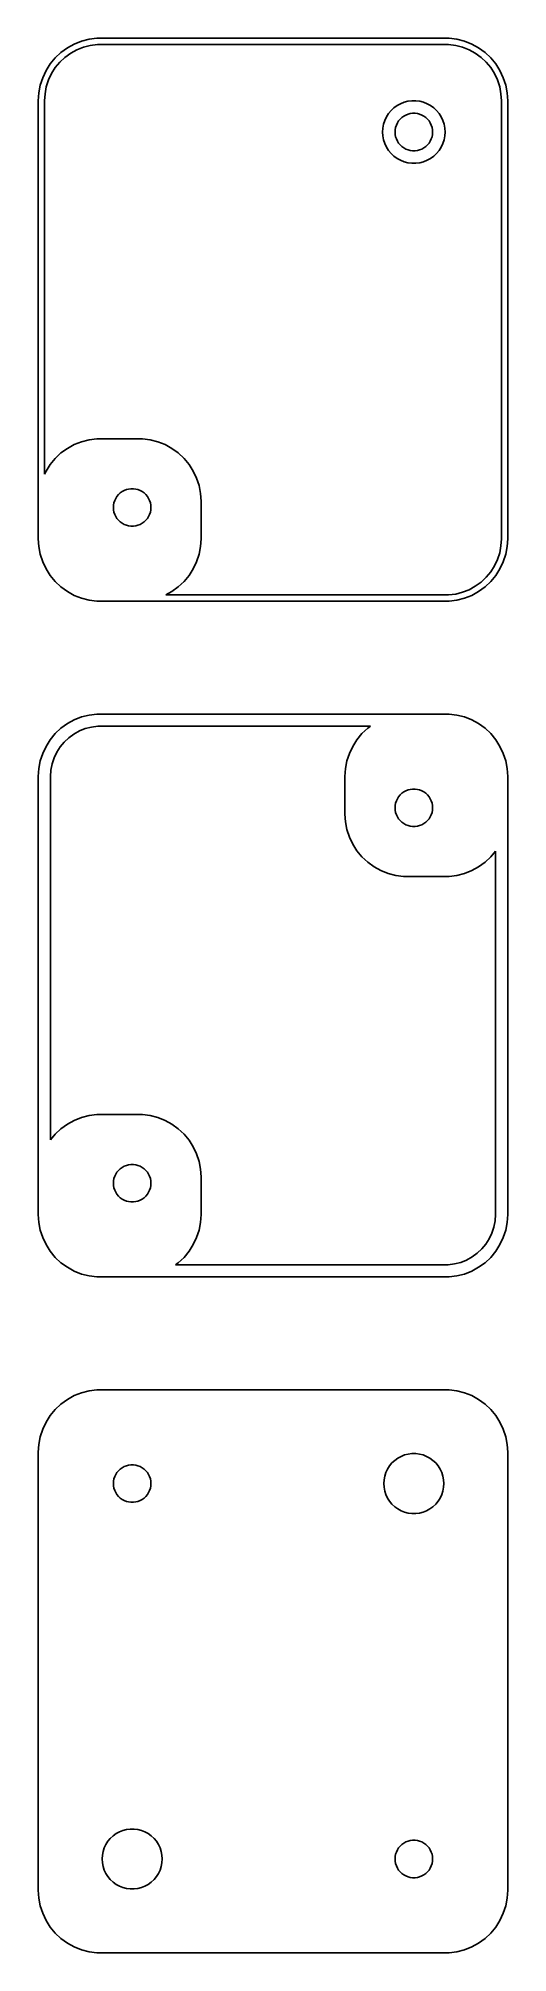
# Model space of a CAD drawing. Header units: metres. Extents: x -19 to 19, y 86 to 238.
import ezdxf

# ---------------------------------------------------------------- set-up
doc = ezdxf.new("R2010")
doc.units = ezdxf.units.M

msp = doc.modelspace()

# ---------------------------------------------------------------- linework, layer by layer
for p, q in [((-16.9371, 237.353), (-17.3948, 236.923)), ((-16.4291, 237.722), (-16.9371, 237.353)), ((-16.6184, 236.967), (-16.1612, 237.299)), ((-15.8789, 238.024), (-16.4291, 237.722)), ((-16.1612, 237.299), (-15.666, 237.572)), ((-15.2951, 238.255), (-15.8789, 238.024)), ((-15.666, 237.572), (-15.1406, 237.78)), ((-14.6869, 238.411), (-15.2951, 238.255)), ((-15.1406, 237.78), (-14.5932, 237.92)), ((-14.0639, 238.49), (-14.6869, 238.411)), ((-14.5932, 237.92), (-14.0325, 237.991)), ((14.0639, 238.49), (-14.0639, 238.49)), ((-14.0325, 237.991), (14.0325, 237.991)), ((14.0325, 237.991), (14.5932, 237.92)), ((14.6869, 238.411), (14.0639, 238.49)), ((14.5932, 237.92), (15.1406, 237.78)), ((15.2951, 238.255), (14.6869, 238.411)), ((15.1406, 237.78), (15.666, 237.572)), ((15.8789, 238.024), (15.2951, 238.255)), ((15.666, 237.572), (16.1612, 237.299)), ((16.4291, 237.722), (15.8789, 238.024)), ((16.1612, 237.299), (16.6184, 236.967)), ((16.9371, 237.353), (16.4291, 237.722)), ((17.3948, 236.923), (16.9371, 237.353)), ((-18.1315, 235.909), (-18.3989, 235.341)), ((-17.7951, 236.439), (-18.1315, 235.909)), ((-17.934, 235.157), (-17.6934, 235.668)), ((-17.3948, 236.923), (-17.7951, 236.439)), ((-17.6934, 235.668), (-17.3906, 236.145)), ((-17.3906, 236.145), (-17.0303, 236.58)), ((-17.0303, 236.58), (-16.6184, 236.967)), ((16.6184, 236.967), (17.0303, 236.58)), ((17.0303, 236.58), (17.3906, 236.145)), ((17.3906, 236.145), (17.6934, 235.668)), ((17.7951, 236.439), (17.3948, 236.923)), ((17.6934, 235.668), (17.934, 235.157)), ((18.1315, 235.909), (17.7951, 236.439)), ((18.3989, 235.341), (18.1315, 235.909)), ((-18.7106, 234.127), (-18.75, 233.5)), ((-18.5929, 234.743), (-18.7106, 234.127)), ((-18.3989, 235.341), (-18.5929, 234.743)), ((-18.25, 233.5), (-18.2145, 234.064)), ((-18.2145, 234.064), (-18.1086, 234.619)), ((-18.1086, 234.619), (-17.934, 235.157)), ((17.934, 235.157), (18.1086, 234.619)), ((18.1086, 234.619), (18.2145, 234.064)), ((18.2145, 234.064), (18.25, 233.5)), ((18.5929, 234.743), (18.3989, 235.341)), ((18.7106, 234.127), (18.5929, 234.743)), ((18.75, 233.5), (18.7106, 234.127)), ((-18.75, 233.5), (-18.75, 198.5)), ((-18.25, 203.657), (-18.25, 233.5)), ((9.42757, 232.711), (9.22745, 232.469)), ((9.65643, 232.926), (9.42757, 232.711)), ((9.91043, 233.111), (9.65643, 232.926)), ((10.1855, 233.262), (9.91043, 233.111)), ((10.4774, 233.378), (10.1855, 233.262)), ((10.7815, 233.456), (10.4774, 233.378)), ((11.093, 233.495), (10.7815, 233.456)), ((11.407, 233.495), (11.093, 233.495)), ((11.7184, 233.456), (11.407, 233.495)), ((12.0225, 233.378), (11.7184, 233.456)), ((12.3144, 233.262), (12.0225, 233.378)), ((12.5896, 233.111), (12.3144, 233.262)), ((12.8436, 232.926), (12.5896, 233.111)), ((13.0724, 232.711), (12.8436, 232.926)), ((13.2725, 232.469), (13.0724, 232.711)), ((18.25, 233.5), (18.25, 198.5)), ((18.75, 198.5), (18.75, 233.5)), ((8.7697, 231.313), (8.75, 231)), ((8.75, 231), (8.7697, 230.687)), ((8.82854, 231.622), (8.7697, 231.313)), ((8.92555, 231.92), (8.82854, 231.622)), ((9.05922, 232.204), (8.92555, 231.92)), ((9.22745, 232.469), (9.05922, 232.204)), ((9.75, 231), (9.76183, 231.188)), ((9.76183, 230.812), (9.75, 231)), ((9.76183, 231.188), (9.79712, 231.373)), ((9.79712, 231.373), (9.85533, 231.552)), ((9.85533, 231.552), (9.93553, 231.723)), ((9.93553, 231.723), (10.0365, 231.882)), ((10.0365, 231.882), (10.1565, 232.027)), ((10.1565, 232.027), (10.2939, 232.156)), ((10.2939, 232.156), (10.4463, 232.266)), ((10.4463, 232.266), (10.6113, 232.357)), ((10.6113, 232.357), (10.7865, 232.427)), ((10.7865, 232.427), (10.9689, 232.473)), ((10.9689, 232.473), (11.1558, 232.497)), ((11.1558, 232.497), (11.3442, 232.497)), ((11.3442, 232.497), (11.5311, 232.473)), ((11.5311, 232.473), (11.7135, 232.427)), ((11.7135, 232.427), (11.8887, 232.357)), ((11.8887, 232.357), (12.0537, 232.266)), ((12.0537, 232.266), (12.2061, 232.156)), ((12.2061, 232.156), (12.3434, 232.027)), ((12.3434, 232.027), (12.4635, 231.882)), ((12.4635, 231.882), (12.5645, 231.723)), ((12.5645, 231.723), (12.6447, 231.552)), ((12.6447, 231.552), (12.7029, 231.373)), ((12.7029, 231.373), (12.7382, 231.188)), ((12.7382, 231.188), (12.75, 231)), ((12.75, 231), (12.7382, 230.812)), ((13.4408, 232.204), (13.2725, 232.469)), ((13.5744, 231.92), (13.4408, 232.204)), ((13.6714, 231.622), (13.5744, 231.92)), ((13.7303, 231.313), (13.6714, 231.622)), ((13.75, 231), (13.7303, 231.313)), ((13.7303, 230.687), (13.75, 231)), ((8.7697, 230.687), (8.82854, 230.378)), ((8.82854, 230.378), (8.92555, 230.08)), ((8.92555, 230.08), (9.05922, 229.796)), ((9.05922, 229.796), (9.22745, 229.531)), ((9.22745, 229.531), (9.42757, 229.289)), ((9.79712, 230.627), (9.76183, 230.812)), ((9.85533, 230.448), (9.79712, 230.627)), ((9.93553, 230.277), (9.85533, 230.448)), ((10.0365, 230.118), (9.93553, 230.277)), ((10.1565, 229.973), (10.0365, 230.118)), ((10.2939, 229.844), (10.1565, 229.973)), ((10.4463, 229.734), (10.2939, 229.844)), ((10.6113, 229.643), (10.4463, 229.734)), ((10.7865, 229.573), (10.6113, 229.643)), ((10.9689, 229.527), (10.7865, 229.573)), ((11.1558, 229.503), (10.9689, 229.527)), ((11.3442, 229.503), (11.1558, 229.503)), ((11.5311, 229.527), (11.3442, 229.503)), ((11.7135, 229.573), (11.5311, 229.527)), ((11.8887, 229.643), (11.7135, 229.573)), ((12.0537, 229.734), (11.8887, 229.643)), ((12.2061, 229.844), (12.0537, 229.734)), ((12.3434, 229.973), (12.2061, 229.844)), ((12.4635, 230.118), (12.3434, 229.973)), ((12.5645, 230.277), (12.4635, 230.118)), ((12.6447, 230.448), (12.5645, 230.277)), ((12.7029, 230.627), (12.6447, 230.448)), ((12.7382, 230.812), (12.7029, 230.627)), ((13.0724, 229.289), (13.2725, 229.531)), ((13.2725, 229.531), (13.4408, 229.796)), ((13.4408, 229.796), (13.5744, 230.08)), ((13.5744, 230.08), (13.6714, 230.378)), ((13.6714, 230.378), (13.7303, 230.687)), ((9.42757, 229.289), (9.65643, 229.074)), ((9.65643, 229.074), (9.91043, 228.889)), ((9.91043, 228.889), (10.1855, 228.738)), ((10.1855, 228.738), (10.4774, 228.622)), ((10.4774, 228.622), (10.7815, 228.544)), ((10.7815, 228.544), (11.093, 228.505)), ((11.093, 228.505), (11.407, 228.505)), ((11.407, 228.505), (11.7184, 228.544)), ((11.7184, 228.544), (12.0225, 228.622)), ((12.0225, 228.622), (12.3144, 228.738)), ((12.3144, 228.738), (12.5896, 228.889)), ((12.5896, 228.889), (12.8436, 229.074)), ((12.8436, 229.074), (13.0724, 229.289)), ((-16.9371, 205.353), (-17.3948, 204.923)), ((-16.4291, 205.722), (-16.9371, 205.353)), ((-15.8789, 206.024), (-16.4291, 205.722)), ((-15.2951, 206.255), (-15.8789, 206.024)), ((-14.6869, 206.411), (-15.2951, 206.255)), ((-14.0639, 206.49), (-14.6869, 206.411)), ((-10.436, 206.49), (-14.0639, 206.49)), ((-9.81308, 206.411), (-10.436, 206.49)), ((-9.20491, 206.255), (-9.81308, 206.411)), ((-8.62109, 206.024), (-9.20491, 206.255)), ((-8.07086, 205.722), (-8.62109, 206.024)), ((-7.56287, 205.353), (-8.07086, 205.722)), ((-7.10515, 204.923), (-7.56287, 205.353)), ((-18.1315, 203.909), (-18.25, 203.657)), ((-17.7951, 204.439), (-18.1315, 203.909)), ((-17.3948, 204.923), (-17.7951, 204.439)), ((-6.70491, 204.439), (-7.10515, 204.923)), ((-6.36845, 203.909), (-6.70491, 204.439)), ((-6.1011, 203.341), (-6.36845, 203.909)), ((-12.4635, 201.882), (-12.3434, 202.027)), ((-12.3434, 202.027), (-12.2061, 202.156)), ((-12.2061, 202.156), (-12.0537, 202.266)), ((-12.0537, 202.266), (-11.8887, 202.357)), ((-11.8887, 202.357), (-11.7135, 202.427)), ((-11.7135, 202.427), (-11.5311, 202.473)), ((-11.5311, 202.473), (-11.3442, 202.497)), ((-11.3442, 202.497), (-11.1558, 202.497)), ((-11.1558, 202.497), (-10.9689, 202.473)), ((-10.9689, 202.473), (-10.7865, 202.427)), ((-10.7865, 202.427), (-10.6113, 202.357)), ((-10.6113, 202.357), (-10.4463, 202.266)), ((-10.4463, 202.266), (-10.2939, 202.156)), ((-10.2939, 202.156), (-10.1565, 202.027)), ((-10.1565, 202.027), (-10.0365, 201.882)), ((-5.90707, 202.743), (-6.1011, 203.341)), ((-5.78941, 202.127), (-5.90707, 202.743)), ((-5.75, 201.5), (-5.78941, 202.127)), ((-12.75, 201), (-12.7382, 201.188)), ((-12.7382, 200.812), (-12.75, 201)), ((-12.7382, 201.188), (-12.7029, 201.373)), ((-12.7029, 200.627), (-12.7382, 200.812)), ((-12.7029, 201.373), (-12.6447, 201.552)), ((-12.6447, 200.448), (-12.7029, 200.627)), ((-12.6447, 201.552), (-12.5645, 201.723)), ((-12.5645, 200.277), (-12.6447, 200.448)), ((-12.5645, 201.723), (-12.4635, 201.882)), ((-10.0365, 201.882), (-9.93553, 201.723)), ((-9.93553, 201.723), (-9.85533, 201.552)), ((-9.85533, 200.448), (-9.93553, 200.277)), ((-9.85533, 201.552), (-9.79712, 201.373)), ((-9.79712, 200.627), (-9.85533, 200.448)), ((-9.79712, 201.373), (-9.76183, 201.188)), ((-9.76183, 200.812), (-9.79712, 200.627)), ((-9.76183, 201.188), (-9.75, 201)), ((-9.75, 201), (-9.76183, 200.812)), ((-5.75, 198.5), (-5.75, 201.5)), ((-12.4635, 200.118), (-12.5645, 200.277)), ((-12.3434, 199.973), (-12.4635, 200.118)), ((-12.2061, 199.844), (-12.3434, 199.973)), ((-12.0537, 199.734), (-12.2061, 199.844)), ((-11.8887, 199.643), (-12.0537, 199.734)), ((-11.7135, 199.573), (-11.8887, 199.643)), ((-11.5311, 199.527), (-11.7135, 199.573)), ((-11.3442, 199.503), (-11.5311, 199.527)), ((-11.1558, 199.503), (-11.3442, 199.503)), ((-10.9689, 199.527), (-11.1558, 199.503)), ((-10.7865, 199.573), (-10.9689, 199.527)), ((-10.6113, 199.643), (-10.7865, 199.573)), ((-10.4463, 199.734), (-10.6113, 199.643)), ((-10.2939, 199.844), (-10.4463, 199.734)), ((-10.1565, 199.973), (-10.2939, 199.844)), ((-10.0365, 200.118), (-10.1565, 199.973)), ((-9.93553, 200.277), (-10.0365, 200.118)), ((-18.75, 198.5), (-18.7106, 197.873)), ((-18.7106, 197.873), (-18.5929, 197.257)), ((-5.90707, 197.257), (-5.78941, 197.873)), ((-5.78941, 197.873), (-5.75, 198.5)), ((18.1086, 197.381), (17.934, 196.843)), ((18.2145, 197.936), (18.1086, 197.381)), ((18.25, 198.5), (18.2145, 197.936)), ((18.5929, 197.257), (18.7106, 197.873)), ((18.7106, 197.873), (18.75, 198.5)), ((-18.5929, 197.257), (-18.3989, 196.659)), ((-18.3989, 196.659), (-18.1315, 196.091)), ((-18.1315, 196.091), (-17.7951, 195.561)), ((-6.70491, 195.561), (-6.36845, 196.091)), ((-6.36845, 196.091), (-6.1011, 196.659)), ((-6.1011, 196.659), (-5.90707, 197.257)), ((17.3906, 195.855), (17.0303, 195.42)), ((17.6934, 196.332), (17.3906, 195.855)), ((17.934, 196.843), (17.6934, 196.332)), ((17.7951, 195.561), (18.1315, 196.091)), ((18.1315, 196.091), (18.3989, 196.659)), ((18.3989, 196.659), (18.5929, 197.257)), ((-17.7951, 195.561), (-17.3948, 195.077)), ((-17.3948, 195.077), (-16.9371, 194.647)), ((-16.9371, 194.647), (-16.4291, 194.278)), ((-8.07086, 194.278), (-7.56287, 194.647)), ((-7.56287, 194.647), (-7.10515, 195.077)), ((-7.10515, 195.077), (-6.70491, 195.561)), ((15.666, 194.428), (15.1406, 194.22)), ((16.1612, 194.701), (15.666, 194.428)), ((16.6184, 195.033), (16.1612, 194.701)), ((16.4291, 194.278), (16.9371, 194.647)), ((17.0303, 195.42), (16.6184, 195.033)), ((16.9371, 194.647), (17.3948, 195.077)), ((17.3948, 195.077), (17.7951, 195.561)), ((-16.4291, 194.278), (-15.8789, 193.976)), ((-15.8789, 193.976), (-15.2951, 193.745)), ((-15.2951, 193.745), (-14.6869, 193.589)), ((-14.6869, 193.589), (-14.0639, 193.51)), ((-14.0639, 193.51), (14.0639, 193.51)), ((-8.56104, 194.009), (-8.07086, 194.278)), ((14.0325, 194.009), (-8.56104, 194.009)), ((14.5932, 194.08), (14.0325, 194.009)), ((14.0639, 193.51), (14.6869, 193.589)), ((15.1406, 194.22), (14.5932, 194.08)), ((14.6869, 193.589), (15.2951, 193.745)), ((15.2951, 193.745), (15.8789, 193.976)), ((15.8789, 193.976), (16.4291, 194.278)), ((-16.4291, 183.722), (-16.9371, 183.353)), ((-15.8789, 184.024), (-16.4291, 183.722)), ((-15.2951, 184.255), (-15.8789, 184.024)), ((-14.6869, 184.411), (-15.2951, 184.255)), ((-14.0639, 184.49), (-14.6869, 184.411)), ((14.0639, 184.49), (-14.0639, 184.49)), ((14.6869, 184.411), (14.0639, 184.49)), ((15.2951, 184.255), (14.6869, 184.411)), ((15.8789, 184.024), (15.2951, 184.255)), ((16.4291, 183.722), (15.8789, 184.024)), ((16.9371, 183.353), (16.4291, 183.722)), ((-17.7951, 182.439), (-18.1315, 181.909)), ((-17.3948, 182.923), (-17.7951, 182.439)), ((-16.9371, 183.353), (-17.3948, 182.923)), ((-17.0042, 181.864), (-16.6822, 182.254)), ((-16.6822, 182.254), (-16.3139, 182.599)), ((-16.3139, 182.599), (-15.9053, 182.896)), ((-15.9053, 182.896), (-15.4626, 183.14)), ((-15.4626, 183.14), (-14.993, 183.326)), ((-14.993, 183.326), (-14.5037, 183.451)), ((-14.5037, 183.451), (-14.0026, 183.514)), ((-14.0026, 183.514), (7.78568, 183.514)), ((6.70491, 182.439), (6.36845, 181.909)), ((7.10515, 182.923), (6.70491, 182.439)), ((7.56287, 183.353), (7.10515, 182.923)), ((7.78568, 183.514), (7.56287, 183.353)), ((17.3948, 182.923), (16.9371, 183.353)), ((17.7951, 182.439), (17.3948, 182.923)), ((18.1315, 181.909), (17.7951, 182.439)), ((-18.5929, 180.743), (-18.7106, 180.127)), ((-18.3989, 181.341), (-18.5929, 180.743)), ((-18.1315, 181.909), (-18.3989, 181.341)), ((-17.646, 180.5), (-17.4899, 180.981)), ((-17.4899, 180.981), (-17.2748, 181.438)), ((-17.2748, 181.438), (-17.0042, 181.864)), ((5.90707, 180.743), (5.78941, 180.127)), ((6.1011, 181.341), (5.90707, 180.743)), ((6.36845, 181.909), (6.1011, 181.341)), ((18.3989, 181.341), (18.1315, 181.909)), ((18.5929, 180.743), (18.3989, 181.341)), ((18.7106, 180.127), (18.5929, 180.743)), ((-18.7106, 180.127), (-18.75, 179.5)), ((-18.75, 179.5), (-18.75, 144.5)), ((-17.7724, 179.5), (-17.7407, 180.004)), ((-17.7724, 150.466), (-17.7724, 179.5)), ((-17.7407, 180.004), (-17.646, 180.5)), ((5.78941, 180.127), (5.75, 179.5)), ((5.75, 179.5), (5.75, 176.5)), ((18.75, 179.5), (18.7106, 180.127)), ((18.75, 144.5), (18.75, 179.5)), ((9.79712, 177.373), (9.85533, 177.552)), ((9.85533, 177.552), (9.93553, 177.723)), ((9.93553, 177.723), (10.0365, 177.882)), ((10.0365, 177.882), (10.1565, 178.027)), ((10.1565, 178.027), (10.2939, 178.156)), ((10.2939, 178.156), (10.4463, 178.266)), ((10.4463, 178.266), (10.6113, 178.357)), ((10.6113, 178.357), (10.7865, 178.427)), ((10.7865, 178.427), (10.9689, 178.473)), ((10.9689, 178.473), (11.1558, 178.497)), ((11.1558, 178.497), (11.3442, 178.497)), ((11.3442, 178.497), (11.5311, 178.473)), ((11.5311, 178.473), (11.7135, 178.427)), ((11.7135, 178.427), (11.8887, 178.357)), ((11.8887, 178.357), (12.0537, 178.266)), ((12.0537, 178.266), (12.2061, 178.156)), ((12.2061, 178.156), (12.3434, 178.027)), ((12.3434, 178.027), (12.4635, 177.882)), ((12.4635, 177.882), (12.5645, 177.723)), ((12.5645, 177.723), (12.6447, 177.552)), ((12.6447, 177.552), (12.7029, 177.373)), ((5.75, 176.5), (5.78941, 175.873)), ((9.75, 177), (9.76183, 177.188)), ((9.76183, 176.812), (9.75, 177)), ((9.76183, 177.188), (9.79712, 177.373)), ((9.79712, 176.627), (9.76183, 176.812)), ((9.85533, 176.448), (9.79712, 176.627)), ((9.93553, 176.277), (9.85533, 176.448)), ((10.0365, 176.118), (9.93553, 176.277)), ((10.1565, 175.973), (10.0365, 176.118)), ((10.2939, 175.844), (10.1565, 175.973)), ((12.3434, 175.973), (12.2061, 175.844)), ((12.4635, 176.118), (12.3434, 175.973)), ((12.5645, 176.277), (12.4635, 176.118)), ((12.6447, 176.448), (12.5645, 176.277)), ((12.7029, 176.627), (12.6447, 176.448)), ((12.7029, 177.373), (12.7382, 177.188)), ((12.7382, 176.812), (12.7029, 176.627)), ((12.7382, 177.188), (12.75, 177)), ((12.75, 177), (12.7382, 176.812)), ((5.78941, 175.873), (5.90707, 175.257)), ((5.90707, 175.257), (6.1011, 174.659)), ((6.1011, 174.659), (6.36845, 174.091)), ((10.4463, 175.734), (10.2939, 175.844)), ((10.6113, 175.643), (10.4463, 175.734)), ((10.7865, 175.573), (10.6113, 175.643)), ((10.9689, 175.527), (10.7865, 175.573)), ((11.1558, 175.503), (10.9689, 175.527)), ((11.3442, 175.503), (11.1558, 175.503)), ((11.5311, 175.527), (11.3442, 175.503)), ((11.7135, 175.573), (11.5311, 175.527)), ((11.8887, 175.643), (11.7135, 175.573)), ((12.0537, 175.734), (11.8887, 175.643)), ((12.2061, 175.844), (12.0537, 175.734)), ((6.36845, 174.091), (6.70491, 173.561)), ((6.70491, 173.561), (7.10515, 173.077)), ((7.10515, 173.077), (7.56287, 172.647)), ((16.9371, 172.647), (17.3948, 173.077)), ((17.3948, 173.077), (17.7724, 173.534)), ((17.7724, 173.534), (17.7724, 144.5)), ((7.56287, 172.647), (8.07086, 172.278)), ((8.07086, 172.278), (8.62109, 171.976)), ((8.62109, 171.976), (9.20491, 171.745)), ((9.20491, 171.745), (9.81308, 171.589)), ((9.81308, 171.589), (10.436, 171.51)), ((10.436, 171.51), (14.0639, 171.51)), ((14.0639, 171.51), (14.6869, 171.589)), ((14.6869, 171.589), (15.2951, 171.745)), ((15.2951, 171.745), (15.8789, 171.976)), ((15.8789, 171.976), (16.4291, 172.278)), ((16.4291, 172.278), (16.9371, 172.647)), ((-16.4291, 151.722), (-16.9371, 151.353)), ((-15.8789, 152.024), (-16.4291, 151.722)), ((-15.2951, 152.255), (-15.8789, 152.024)), ((-14.6869, 152.411), (-15.2951, 152.255)), ((-14.0639, 152.49), (-14.6869, 152.411)), ((-10.436, 152.49), (-14.0639, 152.49)), ((-9.81308, 152.411), (-10.436, 152.49)), ((-9.20491, 152.255), (-9.81308, 152.411)), ((-8.62109, 152.024), (-9.20491, 152.255)), ((-8.07086, 151.722), (-8.62109, 152.024)), ((-7.56287, 151.353), (-8.07086, 151.722)), ((-17.3948, 150.923), (-17.7724, 150.466)), ((-16.9371, 151.353), (-17.3948, 150.923)), ((-7.10515, 150.923), (-7.56287, 151.353)), ((-6.70491, 150.439), (-7.10515, 150.923)), ((-6.36845, 149.909), (-6.70491, 150.439)), ((-11.8887, 148.357), (-11.7135, 148.427)), ((-11.7135, 148.427), (-11.5311, 148.473)), ((-11.5311, 148.473), (-11.3442, 148.497)), ((-11.3442, 148.497), (-11.1558, 148.497)), ((-11.1558, 148.497), (-10.9689, 148.473)), ((-10.9689, 148.473), (-10.7865, 148.427)), ((-10.7865, 148.427), (-10.6113, 148.357)), ((-6.1011, 149.341), (-6.36845, 149.909)), ((-5.90707, 148.743), (-6.1011, 149.341)), ((-5.78941, 148.127), (-5.90707, 148.743)), ((-12.75, 147), (-12.7382, 147.188)), ((-12.7382, 146.812), (-12.75, 147)), ((-12.7382, 147.188), (-12.7029, 147.373)), ((-12.7029, 147.373), (-12.6447, 147.552)), ((-12.6447, 147.552), (-12.5645, 147.723)), ((-12.5645, 147.723), (-12.4635, 147.882)), ((-12.4635, 147.882), (-12.3434, 148.027)), ((-12.3434, 148.027), (-12.2061, 148.156)), ((-12.2061, 148.156), (-12.0537, 148.266)), ((-12.0537, 148.266), (-11.8887, 148.357)), ((-10.6113, 148.357), (-10.4463, 148.266)), ((-10.4463, 148.266), (-10.2939, 148.156)), ((-10.2939, 148.156), (-10.1565, 148.027)), ((-10.1565, 148.027), (-10.0365, 147.882)), ((-10.0365, 147.882), (-9.93553, 147.723)), ((-9.93553, 147.723), (-9.85533, 147.552)), ((-9.85533, 147.552), (-9.79712, 147.373)), ((-9.79712, 147.373), (-9.76183, 147.188)), ((-9.76183, 147.188), (-9.75, 147)), ((-9.75, 147), (-9.76183, 146.812)), ((-5.75, 147.5), (-5.78941, 148.127)), ((-5.75, 144.5), (-5.75, 147.5)), ((-12.7029, 146.627), (-12.7382, 146.812)), ((-12.6447, 146.448), (-12.7029, 146.627)), ((-12.5645, 146.277), (-12.6447, 146.448)), ((-12.4635, 146.118), (-12.5645, 146.277)), ((-12.3434, 145.973), (-12.4635, 146.118)), ((-12.2061, 145.844), (-12.3434, 145.973)), ((-12.0537, 145.734), (-12.2061, 145.844)), ((-11.8887, 145.643), (-12.0537, 145.734)), ((-11.7135, 145.573), (-11.8887, 145.643)), ((-11.5311, 145.527), (-11.7135, 145.573)), ((-11.3442, 145.503), (-11.5311, 145.527)), ((-11.1558, 145.503), (-11.3442, 145.503)), ((-10.9689, 145.527), (-11.1558, 145.503)), ((-10.7865, 145.573), (-10.9689, 145.527)), ((-10.6113, 145.643), (-10.7865, 145.573)), ((-10.4463, 145.734), (-10.6113, 145.643)), ((-10.2939, 145.844), (-10.4463, 145.734)), ((-10.1565, 145.973), (-10.2939, 145.844)), ((-10.0365, 146.118), (-10.1565, 145.973)), ((-9.93553, 146.277), (-10.0365, 146.118)), ((-9.85533, 146.448), (-9.93553, 146.277)), ((-9.79712, 146.627), (-9.85533, 146.448)), ((-9.76183, 146.812), (-9.79712, 146.627)), ((-18.75, 144.5), (-18.7106, 143.873)), ((-18.7106, 143.873), (-18.5929, 143.257)), ((-5.90707, 143.257), (-5.78941, 143.873)), ((-5.78941, 143.873), (-5.75, 144.5)), ((17.7407, 143.996), (17.646, 143.5)), ((17.7724, 144.5), (17.7407, 143.996)), ((18.5929, 143.257), (18.7106, 143.873)), ((18.7106, 143.873), (18.75, 144.5)), ((-18.5929, 143.257), (-18.3989, 142.659)), ((-18.3989, 142.659), (-18.1315, 142.091)), ((-6.36845, 142.091), (-6.1011, 142.659)), ((-6.1011, 142.659), (-5.90707, 143.257)), ((17.2748, 142.562), (17.0042, 142.136)), ((17.4899, 143.019), (17.2748, 142.562)), ((17.646, 143.5), (17.4899, 143.019)), ((18.1315, 142.091), (18.3989, 142.659)), ((18.3989, 142.659), (18.5929, 143.257)), ((-18.1315, 142.091), (-17.7951, 141.561)), ((-17.7951, 141.561), (-17.3948, 141.077)), ((-17.3948, 141.077), (-16.9371, 140.647)), ((-7.56287, 140.647), (-7.10515, 141.077)), ((-7.10515, 141.077), (-6.70491, 141.561)), ((-6.70491, 141.561), (-6.36845, 142.091)), ((15.4626, 140.86), (14.993, 140.674)), ((15.9053, 141.104), (15.4626, 140.86)), ((16.3139, 141.401), (15.9053, 141.104)), ((16.6822, 141.746), (16.3139, 141.401)), ((17.0042, 142.136), (16.6822, 141.746)), ((16.9371, 140.647), (17.3948, 141.077)), ((17.3948, 141.077), (17.7951, 141.561)), ((17.7951, 141.561), (18.1315, 142.091)), ((-16.9371, 140.647), (-16.4291, 140.278)), ((-16.4291, 140.278), (-15.8789, 139.976)), ((-15.8789, 139.976), (-15.2951, 139.745)), ((-15.2951, 139.745), (-14.6869, 139.589)), ((-14.6869, 139.589), (-14.0639, 139.51)), ((-14.0639, 139.51), (14.0639, 139.51)), ((-7.78568, 140.486), (-7.56287, 140.647)), ((14.0026, 140.486), (-7.78568, 140.486)), ((14.5037, 140.549), (14.0026, 140.486)), ((14.0639, 139.51), (14.6869, 139.589)), ((14.993, 140.674), (14.5037, 140.549)), ((14.6869, 139.589), (15.2951, 139.745)), ((15.2951, 139.745), (15.8789, 139.976)), ((15.8789, 139.976), (16.4291, 140.278)), ((16.4291, 140.278), (16.9371, 140.647)), ((-15.2951, 130.255), (-15.8789, 130.024)), ((-14.6869, 130.411), (-15.2951, 130.255)), ((-14.0639, 130.49), (-14.6869, 130.411)), ((14.0639, 130.49), (-14.0639, 130.49)), ((14.6869, 130.411), (14.0639, 130.49)), ((15.2951, 130.255), (14.6869, 130.411)), ((15.8789, 130.024), (15.2951, 130.255)), ((-17.3948, 128.923), (-17.7951, 128.439)), ((-16.9371, 129.353), (-17.3948, 128.923)), ((-16.4291, 129.722), (-16.9371, 129.353)), ((-15.8789, 130.024), (-16.4291, 129.722)), ((16.4291, 129.722), (15.8789, 130.024)), ((16.9371, 129.353), (16.4291, 129.722)), ((17.3948, 128.923), (16.9371, 129.353)), ((17.7951, 128.439), (17.3948, 128.923)), ((-18.3989, 127.341), (-18.5929, 126.743)), ((-18.1315, 127.909), (-18.3989, 127.341)), ((-17.7951, 128.439), (-18.1315, 127.909)), ((18.1315, 127.909), (17.7951, 128.439)), ((18.3989, 127.341), (18.1315, 127.909)), ((18.5929, 126.743), (18.3989, 127.341)), ((-18.7106, 126.127), (-18.75, 125.5)), ((-18.75, 125.5), (-18.75, 90.5)), ((-18.5929, 126.743), (-18.7106, 126.127)), ((18.7106, 126.127), (18.5929, 126.743)), ((18.75, 125.5), (18.7106, 126.127)), ((18.75, 90.5), (18.75, 125.5)), ((-12.4635, 123.882), (-12.3434, 124.027)), ((-12.3434, 124.027), (-12.2061, 124.156)), ((-12.2061, 124.156), (-12.0537, 124.266)), ((-12.0537, 124.266), (-11.8887, 124.357)), ((-11.8887, 124.357), (-11.7135, 124.427)), ((-11.7135, 124.427), (-11.5311, 124.473)), ((-11.5311, 124.473), (-11.3442, 124.497)), ((-11.3442, 124.497), (-11.1558, 124.497)), ((-11.1558, 124.497), (-10.9689, 124.473)), ((-10.9689, 124.473), (-10.7865, 124.427)), ((-10.7865, 124.427), (-10.6113, 124.357)), ((-10.6113, 124.357), (-10.4463, 124.266)), ((-10.4463, 124.266), (-10.2939, 124.156)), ((-10.2939, 124.156), (-10.1565, 124.027)), ((-10.1565, 124.027), (-10.0365, 123.882)), ((9.01852, 123.883), (9.14685, 124.156)), ((9.14685, 124.156), (9.30835, 124.411)), ((9.30835, 124.411), (9.50047, 124.643)), ((9.50047, 124.643), (9.72017, 124.849)), ((9.72017, 124.849), (9.964, 125.026)), ((9.964, 125.026), (10.2281, 125.172)), ((10.2281, 125.172), (10.5083, 125.283)), ((10.5083, 125.283), (10.8003, 125.357)), ((10.8003, 125.357), (11.0993, 125.395)), ((11.0993, 125.395), (11.4007, 125.395)), ((11.4007, 125.395), (11.6997, 125.357)), ((11.6997, 125.357), (11.9916, 125.283)), ((11.9916, 125.283), (12.2719, 125.172)), ((12.2719, 125.172), (12.536, 125.026)), ((12.536, 125.026), (12.7798, 124.849)), ((12.7798, 124.849), (12.9995, 124.643)), ((12.9995, 124.643), (13.1916, 124.411)), ((13.1916, 124.411), (13.3531, 124.156)), ((13.3531, 124.156), (13.4815, 123.883)), ((-12.75, 123), (-12.7382, 123.188)), ((-12.7382, 122.812), (-12.75, 123)), ((-12.7382, 123.188), (-12.7029, 123.373)), ((-12.7029, 122.627), (-12.7382, 122.812)), ((-12.7029, 123.373), (-12.6447, 123.552)), ((-12.6447, 122.448), (-12.7029, 122.627)), ((-12.6447, 123.552), (-12.5645, 123.723)), ((-12.5645, 122.277), (-12.6447, 122.448)), ((-12.5645, 123.723), (-12.4635, 123.882)), ((-10.0365, 123.882), (-9.93553, 123.723)), ((-9.93553, 123.723), (-9.85533, 123.552)), ((-9.85533, 122.448), (-9.93553, 122.277)), ((-9.85533, 123.552), (-9.79712, 123.373)), ((-9.79712, 122.627), (-9.85533, 122.448)), ((-9.79712, 123.373), (-9.76183, 123.188)), ((-9.76183, 122.812), (-9.79712, 122.627)), ((-9.76183, 123.188), (-9.75, 123)), ((-9.75, 123), (-9.76183, 122.812)), ((8.84999, 123), (8.86891, 123.301)), ((8.86891, 122.699), (8.84999, 123)), ((8.86891, 123.301), (8.9254, 123.597)), ((8.9254, 122.403), (8.86891, 122.699)), ((8.9254, 123.597), (9.01852, 123.883)), ((9.01852, 122.117), (8.9254, 122.403)), ((13.4815, 123.883), (13.5746, 123.597)), ((13.5746, 122.403), (13.4815, 122.117)), ((13.5746, 123.597), (13.6311, 123.301)), ((13.6311, 122.699), (13.5746, 122.403)), ((13.6311, 123.301), (13.65, 123)), ((13.65, 123), (13.6311, 122.699)), ((-12.4635, 122.118), (-12.5645, 122.277)), ((-12.3434, 121.973), (-12.4635, 122.118)), ((-12.2061, 121.844), (-12.3434, 121.973)), ((-12.0537, 121.734), (-12.2061, 121.844)), ((-11.8887, 121.643), (-12.0537, 121.734)), ((-11.7135, 121.573), (-11.8887, 121.643)), ((-11.5311, 121.527), (-11.7135, 121.573)), ((-11.3442, 121.503), (-11.5311, 121.527)), ((-11.1558, 121.503), (-11.3442, 121.503)), ((-10.9689, 121.527), (-11.1558, 121.503)), ((-10.7865, 121.573), (-10.9689, 121.527)), ((-10.6113, 121.643), (-10.7865, 121.573)), ((-10.4463, 121.734), (-10.6113, 121.643)), ((-10.2939, 121.844), (-10.4463, 121.734)), ((-10.1565, 121.973), (-10.2939, 121.844)), ((-10.0365, 122.118), (-10.1565, 121.973)), ((-9.93553, 122.277), (-10.0365, 122.118)), ((9.14685, 121.844), (9.01852, 122.117)), ((9.30835, 121.589), (9.14685, 121.844)), ((9.50047, 121.357), (9.30835, 121.589)), ((9.72017, 121.151), (9.50047, 121.357)), ((9.964, 120.974), (9.72017, 121.151)), ((10.2281, 120.828), (9.964, 120.974)), ((12.536, 120.974), (12.2719, 120.828)), ((12.7798, 121.151), (12.536, 120.974)), ((12.9995, 121.357), (12.7798, 121.151)), ((13.1916, 121.589), (12.9995, 121.357)), ((13.3531, 121.844), (13.1916, 121.589)), ((13.4815, 122.117), (13.3531, 121.844)), ((10.5083, 120.717), (10.2281, 120.828)), ((10.8003, 120.643), (10.5083, 120.717)), ((11.0993, 120.605), (10.8003, 120.643)), ((11.4007, 120.605), (11.0993, 120.605)), ((11.6997, 120.643), (11.4007, 120.605)), ((11.9916, 120.717), (11.6997, 120.643)), ((12.2719, 120.828), (11.9916, 120.717)), ((-12.9995, 94.6429), (-12.7798, 94.8492)), ((-12.7798, 94.8492), (-12.536, 95.0264)), ((-12.536, 95.0264), (-12.2719, 95.1716)), ((-12.2719, 95.1716), (-11.9916, 95.2825)), ((-11.9916, 95.2825), (-11.6997, 95.3575)), ((-11.6997, 95.3575), (-11.4007, 95.3953)), ((-11.4007, 95.3953), (-11.0993, 95.3953)), ((-11.0993, 95.3953), (-10.8003, 95.3575)), ((-10.8003, 95.3575), (-10.5083, 95.2825)), ((-10.5083, 95.2825), (-10.2281, 95.1716)), ((-10.2281, 95.1716), (-9.964, 95.0264)), ((-9.964, 95.0264), (-9.72017, 94.8492)), ((-9.72017, 94.8492), (-9.50047, 94.6429)), ((-13.6311, 93.3008), (-13.5746, 93.5969)), ((-13.5746, 93.5969), (-13.4815, 93.8835)), ((-13.4815, 93.8835), (-13.3531, 94.1562)), ((-13.3531, 94.1562), (-13.1916, 94.4107)), ((-13.1916, 94.4107), (-12.9995, 94.6429)), ((-9.50047, 94.6429), (-9.30835, 94.4107)), ((-9.30835, 94.4107), (-9.14685, 94.1562)), ((-9.14685, 94.1562), (-9.01852, 93.8835)), ((-9.01852, 93.8835), (-8.9254, 93.5969)), ((-8.9254, 93.5969), (-8.86891, 93.3008)), ((9.76183, 93.188), (9.79712, 93.373)), ((9.79712, 93.373), (9.85533, 93.5522)), ((9.85533, 93.5522), (9.93553, 93.7226)), ((9.93553, 93.7226), (10.0365, 93.8817)), ((10.0365, 93.8817), (10.1565, 94.0268)), ((10.1565, 94.0268), (10.2939, 94.1558)), ((10.2939, 94.1558), (10.4463, 94.2665)), ((10.4463, 94.2665), (10.6113, 94.3573)), ((10.6113, 94.3573), (10.7865, 94.4266)), ((10.7865, 94.4266), (10.9689, 94.4734)), ((10.9689, 94.4734), (11.1558, 94.4971)), ((11.1558, 94.4971), (11.3442, 94.4971)), ((11.3442, 94.4971), (11.5311, 94.4734)), ((11.5311, 94.4734), (11.7135, 94.4266)), ((11.7135, 94.4266), (11.8887, 94.3573)), ((11.8887, 94.3573), (12.0537, 94.2665)), ((12.0537, 94.2665), (12.2061, 94.1558)), ((12.2061, 94.1558), (12.3434, 94.0268)), ((12.3434, 94.0268), (12.4635, 93.8817)), ((12.4635, 93.8817), (12.5645, 93.7226)), ((12.5645, 93.7226), (12.6447, 93.5522)), ((12.6447, 93.5522), (12.7029, 93.373)), ((12.7029, 93.373), (12.7382, 93.188)), ((-13.65, 93), (-13.6311, 93.3008)), ((-13.6311, 92.6992), (-13.65, 93)), ((-13.5746, 92.4032), (-13.6311, 92.6992)), ((-13.4815, 92.1165), (-13.5746, 92.4032)), ((-13.3531, 91.8438), (-13.4815, 92.1165)), ((-13.1916, 91.5893), (-13.3531, 91.8438)), ((-9.14685, 91.8438), (-9.30835, 91.5893)), ((-9.01852, 92.1165), (-9.14685, 91.8438)), ((-8.9254, 92.4032), (-9.01852, 92.1165)), ((-8.86891, 92.6992), (-8.9254, 92.4032)), ((-8.86891, 93.3008), (-8.84999, 93)), ((-8.84999, 93), (-8.86891, 92.6992)), ((9.75, 93), (9.76183, 93.188)), ((9.76183, 92.812), (9.75, 93)), ((9.79712, 92.627), (9.76183, 92.812)), ((9.85533, 92.4478), (9.79712, 92.627)), ((9.93553, 92.2774), (9.85533, 92.4478)), ((10.0365, 92.1183), (9.93553, 92.2774)), ((10.1565, 91.9732), (10.0365, 92.1183)), ((10.2939, 91.8442), (10.1565, 91.9732)), ((10.4463, 91.7335), (10.2939, 91.8442)), ((12.2061, 91.8442), (12.0537, 91.7335)), ((12.3434, 91.9732), (12.2061, 91.8442)), ((12.4635, 92.1183), (12.3434, 91.9732)), ((12.5645, 92.2774), (12.4635, 92.1183)), ((12.6447, 92.4478), (12.5645, 92.2774)), ((12.7029, 92.627), (12.6447, 92.4478)), ((12.7382, 92.812), (12.7029, 92.627)), ((12.7382, 93.188), (12.75, 93)), ((12.75, 93), (12.7382, 92.812)), ((-18.75, 90.5), (-18.7106, 89.8733)), ((-12.9995, 91.3571), (-13.1916, 91.5893)), ((-12.7798, 91.1508), (-12.9995, 91.3571)), ((-12.536, 90.9736), (-12.7798, 91.1508)), ((-12.2719, 90.8284), (-12.536, 90.9736)), ((-11.9916, 90.7175), (-12.2719, 90.8284)), ((-11.6997, 90.6425), (-11.9916, 90.7175)), ((-11.4007, 90.6047), (-11.6997, 90.6425)), ((-11.0993, 90.6047), (-11.4007, 90.6047)), ((-10.8003, 90.6425), (-11.0993, 90.6047)), ((-10.5083, 90.7175), (-10.8003, 90.6425)), ((-10.2281, 90.8284), (-10.5083, 90.7175)), ((-9.964, 90.9736), (-10.2281, 90.8284)), ((-9.72017, 91.1508), (-9.964, 90.9736)), ((-9.50047, 91.3571), (-9.72017, 91.1508)), ((-9.30835, 91.5893), (-9.50047, 91.3571)), ((10.6113, 91.6428), (10.4463, 91.7335)), ((10.7865, 91.5734), (10.6113, 91.6428)), ((10.9689, 91.5266), (10.7865, 91.5734)), ((11.1558, 91.503), (10.9689, 91.5266)), ((11.3442, 91.503), (11.1558, 91.503)), ((11.5311, 91.5266), (11.3442, 91.503)), ((11.7135, 91.5734), (11.5311, 91.5266)), ((11.8887, 91.6428), (11.7135, 91.5734)), ((12.0537, 91.7335), (11.8887, 91.6428)), ((18.7106, 89.8733), (18.75, 90.5)), ((-18.7106, 89.8733), (-18.5929, 89.2566)), ((-18.5929, 89.2566), (-18.3989, 88.6594)), ((18.3989, 88.6594), (18.5929, 89.2566)), ((18.5929, 89.2566), (18.7106, 89.8733)), ((-18.3989, 88.6594), (-18.1315, 88.0912)), ((-18.1315, 88.0912), (-17.7951, 87.5611)), ((-17.7951, 87.5611), (-17.3948, 87.0773)), ((17.3948, 87.0773), (17.7951, 87.5611)), ((17.7951, 87.5611), (18.1315, 88.0912)), ((18.1315, 88.0912), (18.3989, 88.6594)), ((-17.3948, 87.0773), (-16.9371, 86.6474)), ((-16.9371, 86.6474), (-16.4291, 86.2784)), ((-16.4291, 86.2784), (-15.8789, 85.9759)), ((-15.8789, 85.9759), (-15.2951, 85.7447)), ((-15.2951, 85.7447), (-14.6869, 85.5886)), ((14.6869, 85.5886), (15.2951, 85.7447)), ((15.2951, 85.7447), (15.8789, 85.9759)), ((15.8789, 85.9759), (16.4291, 86.2784)), ((16.4291, 86.2784), (16.9371, 86.6474)), ((16.9371, 86.6474), (17.3948, 87.0773)), ((-14.6869, 85.5886), (-14.0639, 85.5099)), ((-14.0639, 85.5099), (14.0639, 85.5099)), ((14.0639, 85.5099), (14.6869, 85.5886))]:
    msp.add_line(p, q)

doc.saveas('drawing.dxf')
